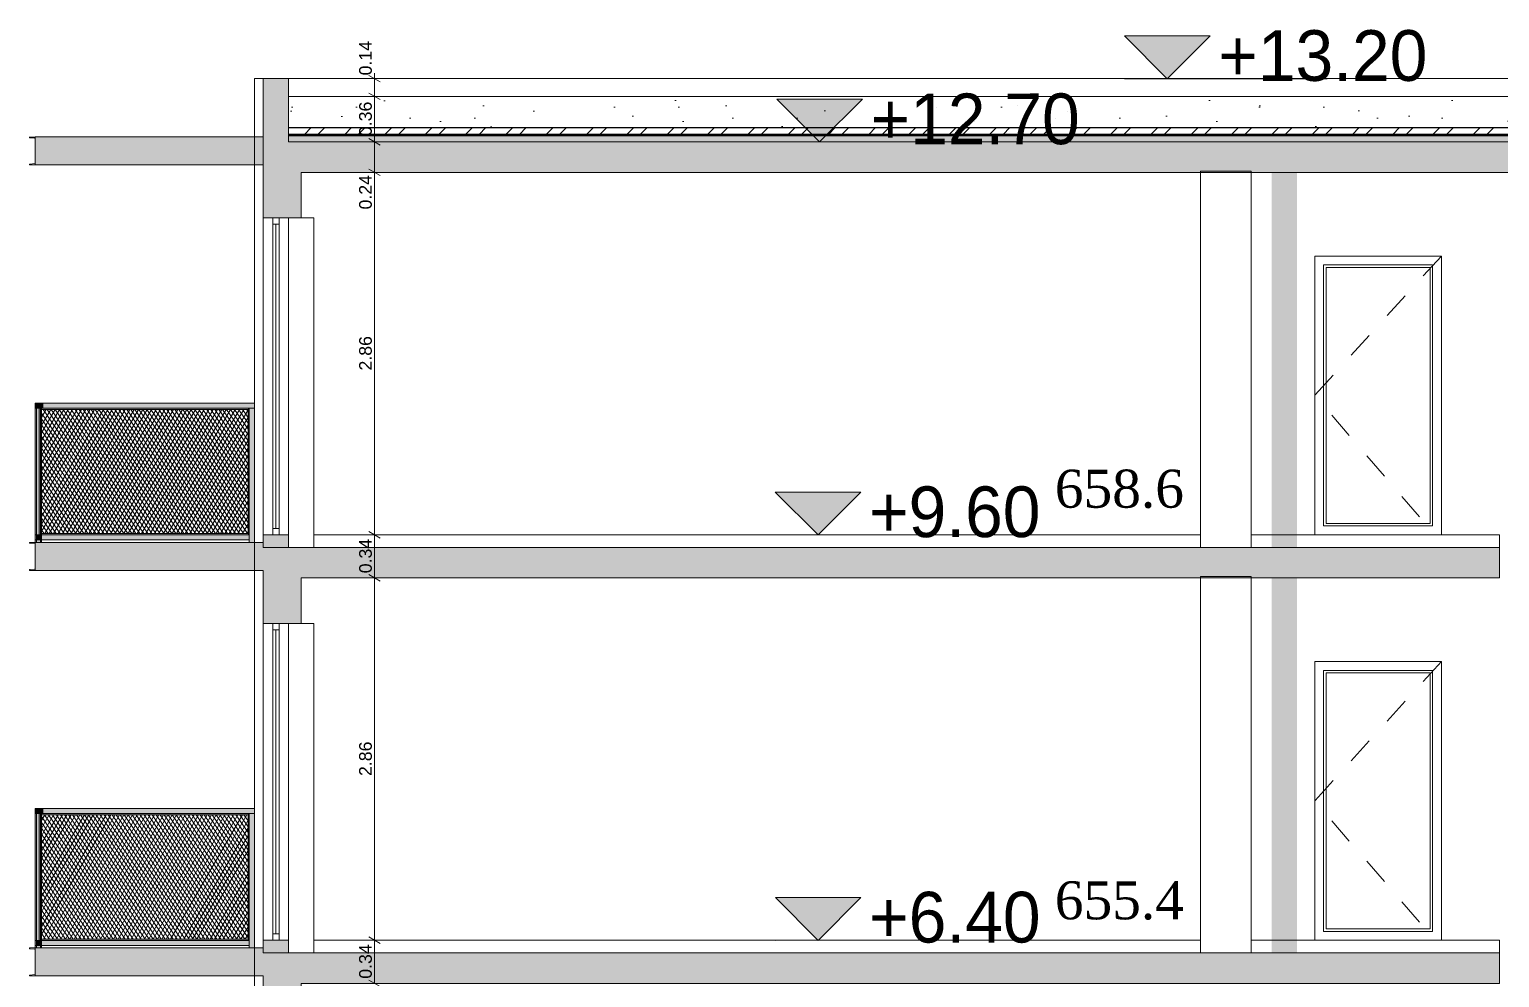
# Model space of a CAD drawing. Header units: millimetres. Extents: x 475206255 to 476720147, y 4620882299 to 4621447368.
# Drawn here: x 475503534 to 475515140, y 4621090907 to 4621098390 of the extents above; entities that cross this region are included whole.
import ezdxf

# ---------------------------------------------------------------- set-up
doc = ezdxf.new("R2010")
doc.units = ezdxf.units.MM
doc.header["$MEASUREMENT"] = 0
doc.linetypes.add('Dashed', pattern=[423.333333, 211.666667, -211.666667])
for name, color, linetype, lineweight in [('0_0 Architecture_Pen_No__7', 7, 'Continuous', 0), ('0_Pen_No__1_Pen_No__250', 7, 'Continuous', 0), ('0_Pen_No__250_Pen_No__142', 142, 'Continuous', 0), ('2D Drafting - General_Pen_No__250_Pen_No__7', 7, 'Continuous', 0), ('2D Drafting - General_Pen_No__250_Pen_No__7_Pen_No__250', 7, 'Continuous', 0), ('2D Drafting - General_Pen_No__250_Pen_No__7_Pen_No__7', 7, 'Continuous', 0), ('2D Drafting - General_Pen_No__7_Pen_No__253', 252, 'Continuous', 0), ('Dimensioning - General_Pen_No__142', 142, 'Continuous', 0), ('gegmebi_Pen_No__7_Pen_No__250', 7, 'Continuous', 0), ('gegmebi_Pen_No__7_Pen_No__7', 7, 'Continuous', 0), ('kar-panjara_Pen_No__7_Pen_No__250', 7, 'Continuous', 0), ('New_2D Drafting - General_Pen_No__250_Pen_No__7_Pen_No__250', 7, 'Continuous', 0), ('New_2D Drafting - General_Pen_No__30_Pen_No__9_Pen_No__9_Pen_No__255', 255, 'Continuous', 0), ('New_2D Drafting - General_Pen_No__30_Pen_No__9_Pen_No__9_Pen_No__4', 7, 'Continuous', 0), ('New_2D Drafting - General_Pen_No__30_Pen_No__9_Pen_No__9_Pen_No__7', 7, 'Continuous', 0), ('New_2D Drafting - General_Pen_No__4', 7, 'Continuous', 0), ('New_2D Drafting - General_Pen_No__7', 7, 'Continuous', 0), ('New_New_piketebi_Pen_No__7_Pen_No__1', 1, 'Continuous', 0), ('New_reg_nak_Pen_No__7', 7, 'Continuous', 0), ('New_Structural - Bearing_Pen_No__250', 7, 'Continuous', 0), ('Structural - Bearing_Pen_No__250', 7, 'Continuous', 0), ('Structural - Bearing_Pen_No__7', 7, 'Continuous', 0), ('zoma_Pen_No__1_Pen_No__142', 142, 'Continuous', 0)]:
    doc.layers.add(name, color=color, linetype=linetype, lineweight=lineweight)
doc.layers.add('Dimensioning - General', color=7, linetype='Continuous')
doc.styles.add('GENERATED_STYLE_2', font='arial.ttf')
doc.styles.add('GENERATED_STYLE_4', font='ACADMTAV.TTF')
doc.styles.add('GENERATED_STYLE_9', font='times.ttf')
doc.dimstyles.new('GENERATED_STYLE__1', dxfattribs={"dimtxt": 100, "dimasz": 68.640772, "dimexe": 0.18, "dimexo": 0.0625, "dimgap": 0, "dimtad": 1, "dimlfac": 0.001, "dimzin": 0, "dimdsep": 46, "dimtxsty": 'GENERATED_STYLE_2', "dimblk": 'ARROWHEAD_2', "dimblk1": 'ARROWHEAD_2', "dimblk2": 'ARROWHEAD_2', "dimcen": 0.09, "dimse1": 1, "dimse2": 1, "dimclrd": 142, "dimclre": 142, "dimclrt": 142, "dimadec": 0, "dimazin": 0, "dimtfac": 1, "dimtdec": 4, "dimtmove": 0, "dimatfit": 3, "dimfxl": 1, "dimtolj": 1, "dimtzin": 0, "dimarcsym": 0})
pattern_1 = [(60, (475826095.757, 4621095193.19), (-25.980762, 15), []), (124.306619, (475826095.757, 4621095193.19), (23.8156986, 11.25), [])]
pattern_2 = [(45, (475826095.76, 4621095193.2), (-459.6194, 459.6194), []), (45, (475826003.83, 4621095285.1), (-459.6194, 459.6194), [])]

# ---------------------------------------------------------------- blocks, each defined once
blk = doc.blocks.new('*D347', base_point=(475826096, 4621095193))
at = {"layer": 'Dimensioning - General_Pen_No__142', "color": 142, "linetype": 'Continuous', "lineweight": 0, "transparency": 16777216}
for p, q in [((475506213, 4621091228), (475506303, 4621091176)), ((475506258, 4621090862), (475506258, 4621091202)), ((475506213, 4621090888), (475506303, 4621090836))]:
    blk.add_line(p, q, dxfattribs=at)
at = {"layer": 'Dimensioning - General_Pen_No__142', "color": 142, "lineweight": 0, "transparency": 16777216, "insert": (475506238, 4621090898), "char_height": 100, "attachment_point": 7, "rotation": 90, "style": 'GENERATED_STYLE_2'}
blk.add_mtext('\\A1;{\\pql;\\fArial|b0|i0|c204|p0;\\W1.000000;0.34}', dxfattribs=at)
blk = doc.blocks.new('ARROWHEAD_2')
at = {"color": 0, "linetype": 'Continuous', "lineweight": 0}
for p, q in [((0, 0), (-1, 0)), ((-0.38, -0.66), (0.38, 0.66))]:
    blk.add_line(p, q, dxfattribs=at)
blk = doc.blocks.new('*D348', base_point=(475826096, 4621095193))
at = {"layer": 'Dimensioning - General_Pen_No__142', "color": 142, "linetype": 'Continuous', "lineweight": 0, "transparency": 16777216}
for p, q in [((475506213, 4621094088), (475506303, 4621094036)), ((475506258, 4621091202), (475506258, 4621094062)), ((475506213, 4621091228), (475506303, 4621091176))]:
    blk.add_line(p, q, dxfattribs=at)
at = {"layer": 'Dimensioning - General_Pen_No__142', "color": 142, "lineweight": 0, "transparency": 16777216, "insert": (475506238, 4621092498), "char_height": 100, "attachment_point": 7, "rotation": 90, "style": 'GENERATED_STYLE_2'}
blk.add_mtext('\\A1;{\\pql;\\fArial|b0|i0|c204|p0;\\W1.000000;2.86}', dxfattribs=at)
blk = doc.blocks.new('*D349', base_point=(475826096, 4621095193))
at = {"layer": 'Dimensioning - General_Pen_No__142', "color": 142, "linetype": 'Continuous', "lineweight": 0, "transparency": 16777216}
for p, q in [((475506213, 4621094428), (475506303, 4621094376)), ((475506258, 4621094062), (475506258, 4621094402)), ((475506213, 4621094088), (475506303, 4621094036)), ((475506258, 4621091202), (475506258, 4621094062))]:
    blk.add_line(p, q, dxfattribs=at)
at = {"layer": 'Dimensioning - General_Pen_No__142', "color": 142, "lineweight": 0, "transparency": 16777216, "insert": (475506238, 4621094098), "char_height": 100, "attachment_point": 7, "rotation": 90, "style": 'GENERATED_STYLE_2'}
blk.add_mtext('\\A1;{\\pql;\\fArial|b0|i0|c204|p0;\\W1.000000;0.34}', dxfattribs=at)
blk = doc.blocks.new('*D350', base_point=(475826096, 4621095193))
at = {"layer": 'Dimensioning - General_Pen_No__142', "color": 142, "linetype": 'Continuous', "lineweight": 0, "transparency": 16777216}
for p, q in [((475506213, 4621097288), (475506303, 4621097236)), ((475506258, 4621094402), (475506258, 4621097262)), ((475506213, 4621094428), (475506303, 4621094376))]:
    blk.add_line(p, q, dxfattribs=at)
at = {"layer": 'Dimensioning - General_Pen_No__142', "color": 142, "lineweight": 0, "transparency": 16777216, "char_height": 100, "attachment_point": 7, "rotation": 90, "style": 'GENERATED_STYLE_2'}
for s, insert in [('\\A1;{\\pql;\\fArial|b0|i0|c204|p0;\\W1.000000;0.24}', (475506238, 4621096969)), ('\\A1;{\\pql;\\fArial|b0|i0|c204|p0;\\W1.000000;2.86}', (475506238, 4621095698))]:
    blk.add_mtext(s, dxfattribs=dict(at, insert=insert))
blk = doc.blocks.new('*D351', base_point=(475826096, 4621095193))
at = {"layer": 'Dimensioning - General_Pen_No__142', "color": 142, "linetype": 'Continuous', "lineweight": 0, "transparency": 16777216}
for p, q in [((475506213, 4621097528), (475506303, 4621097476)), ((475506258, 4621097262), (475506258, 4621097502)), ((475506213, 4621097288), (475506303, 4621097236))]:
    blk.add_line(p, q, dxfattribs=at)
blk = doc.blocks.new('*D352', base_point=(475826096, 4621095193))
at = {"layer": 'Dimensioning - General_Pen_No__142', "color": 142, "linetype": 'Continuous', "lineweight": 0, "transparency": 16777216}
for p, q in [((475506213, 4621097888), (475506303, 4621097836)), ((475506258, 4621097502), (475506258, 4621097862)), ((475506213, 4621097528), (475506303, 4621097476))]:
    blk.add_line(p, q, dxfattribs=at)
at = {"layer": 'Dimensioning - General_Pen_No__142', "color": 142, "lineweight": 0, "transparency": 16777216, "insert": (475506238, 4621097548), "char_height": 100, "attachment_point": 7, "rotation": 90, "style": 'GENERATED_STYLE_2'}
blk.add_mtext('\\A1;{\\pql;\\fArial|b0|i0|c204|p0;\\W1.000000;0.36}', dxfattribs=at)
blk = doc.blocks.new('*D353', base_point=(475826096, 4621095193))
at = {"layer": 'Dimensioning - General_Pen_No__142', "color": 142, "linetype": 'Continuous', "lineweight": 0, "transparency": 16777216}
for p, q in [((475506258, 4621098001), (475506258, 4621098045)), ((475506303, 4621097975), (475506213, 4621098027)), ((475506258, 4621097862), (475506258, 4621098001)), ((475506213, 4621097888), (475506303, 4621097836))]:
    blk.add_line(p, q, dxfattribs=at)
at = {"layer": 'Dimensioning - General_Pen_No__142', "color": 142, "lineweight": 0, "transparency": 16777216, "insert": (475506238, 4621098027), "char_height": 100, "attachment_point": 7, "rotation": 90, "style": 'GENERATED_STYLE_2'}
blk.add_mtext('\\A1;{\\pql;\\fArial|b0|i0|c204|p0;\\W1.000000;0.14}', dxfattribs=at)

msp = doc.modelspace()

# ---------------------------------------------------------------- hatches: boundary and pattern name
at = {"layer": '0_0 Architecture_Pen_No__7', "linetype": 'Continuous', "lineweight": 0}
h = msp.add_hatch(dxfattribs=at)
h.set_pattern_fill('CUT_STONE', style=0, pattern_type=2)
h.set_pattern_definition([(45, (475826095.76, 4621095993.2), (-254.55844, 254.55844), [0, -240, 0, -360]), (110, (475826895.76, 4621095993.2), (338.28934, 123.12725), [0, -176, 0, -304])])
h.paths.add_polyline_path([(475520379.842, 4621097861.757), (475505579.464, 4621097861.757), (475505579.464, 4621097615.998), (475520379.842, 4621097615.998)])
h = msp.add_hatch(dxfattribs=at)
h.set_pattern_fill('DOUBLE_1_4', style=0, pattern_type=2)
h.set_pattern_definition(pattern_2)
h.paths.add_polyline_path([(475520379.842, 4621097615.998), (475505579.464, 4621097615.998), (475505579.464, 4621097612.998), (475520379.842, 4621097612.998)])
h = msp.add_hatch(dxfattribs=at)
h.set_pattern_fill('STEEL', style=0, pattern_type=2)
h.set_pattern_definition([(45, (475826095.76, 4621095193.2), (-159.09903, 159.09903), []), (45, (475826042.72, 4621095246.22), (-159.09903, 159.09903), [])])
h.paths.add_polyline_path([(475520379.842, 4621097612.998), (475505579.464, 4621097612.998), (475505579.464, 4621097563.377), (475520379.842, 4621097563.377)])
h = msp.add_hatch(dxfattribs=at)
h.set_pattern_fill('DOUBLE_1_4', style=0, pattern_type=2)
h.set_pattern_definition(pattern_2)
h.paths.add_polyline_path([(475520379.842, 4621097563.377), (475505579.464, 4621097563.377), (475505579.464, 4621097560.377), (475520379.842, 4621097560.377)])
h = msp.add_hatch(dxfattribs=at)
h.set_pattern_fill('ALUMINUM', style=0, pattern_type=2)
h.set_pattern_definition([(45, (475826095.76, 4621095193.2), (-176.7767, 176.7767), []), (45, (475826060.4, 4621095228.55), (-176.7767, 176.7767), []), (45, (475826025.05, 4621095263.9), (-176.7767, 176.7767), [])])
h.paths.add_polyline_path([(475520379.842, 4621097560.377), (475505579.464, 4621097560.377), (475505579.464, 4621097552.377), (475520379.842, 4621097552.377)])
h = msp.add_hatch(dxfattribs=at)
h.set_pattern_fill('STRUCTURAL_CONCRETE', style=0, pattern_type=2)
h.set_pattern_definition([(0, (475826095.76, 4621095193.2), (0, 623.5383), [60, -300]), (0, (475826275.76, 4621095504.96), (0, 623.5383), [60, -300]), (60, (475826095.76, 4621095193.2), (-540, 311.7692), [60, -300]), (60, (475826455.76, 4621095193.2), (-540, 311.7692), [60, -300]), (120, (475826155.76, 4621095193.2), (540, 311.7692), [60, -300]), (120, (475826515.76, 4621095193.2), (540, 311.7692), [60, -300]), (0, (475826095.76, 4621095253.19), (0, 120.000005), [0, -120.000005, 0, -180.000007]), (45, (475826155.76, 4621095253.19), (-84.852817, 84.852817), [0, -90.000004, 0, -150.000006])])
h.paths.add_polyline_path([(475520379.842, 4621097551.377), (475505579.464, 4621097551.377), (475505579.464, 4621097501.757), (475520379.842, 4621097501.757)])
at = {"layer": '0_Pen_No__250_Pen_No__142', "linetype": 'Continuous', "lineweight": 0}
for points in [[(475512516.52, 4621098000.876), (475512854.049, 4621098338.569), (475512178.826, 4621098338.405)], [(475509771.865, 4621097501.757), (475510109.394, 4621097839.451), (475509434.172, 4621097839.286)], [(475509759.526, 4621094401.044), (475510097.055, 4621094738.737), (475509421.832, 4621094738.572)], [(475509760.307, 4621091201.043), (475510097.836, 4621091538.737), (475509422.614, 4621091538.572)]]:
    msp.add_hatch(color=142, dxfattribs=at).paths.add_polyline_path(points)
at = {"layer": '2D Drafting - General_Pen_No__250_Pen_No__7', "linetype": 'Continuous', "lineweight": 0}
for points in [[(475505379.81, 4621096901.756), (475505379.81, 4621098001.325), (475505579.464, 4621098001.325), (475505579.464, 4621097501.757), (475520379.842, 4621097501.757), (475520379.842, 4621098001.325), (475520579.842, 4621098001.325), (475520579.842, 4621097501.757), (475520579.842, 4621097271.664), (475520579.842, 4621096901.757), (475520279.679, 4621096901.757), (475520279.679, 4621097261.664), (475505679.46, 4621097261.664), (475505679.46, 4621096901.756)], [(475503579.965, 4621097540.947), (475503579.965, 4621097320.877), (475505379.81, 4621097320.877), (475505379.81, 4621097540.948)], [(475503579.965, 4621094120.877), (475503579.965, 4621094340.947), (475505379.722, 4621094340.948), (475505379.722, 4621094301.757), (475515139.647, 4621094301.757), (475515139.647, 4621094061.663), (475505679.46, 4621094061.663), (475505679.46, 4621093701.757), (475505379.71, 4621093701.757), (475505379.77, 4621094120.877), (475505379.296, 4621094120.877), (475505341.504, 4621094120.877)], [(475503579.965, 4621090920.877), (475503579.965, 4621091140.947), (475505379.971, 4621091140.948), (475505379.971, 4621091101.757), (475515139.647, 4621091101.757), (475515139.647, 4621090861.663), (475505679.46, 4621090861.663), (475505679.46, 4621090501.757), (475505379.71, 4621090501.757), (475505379.77, 4621090920.877), (475505379.296, 4621090920.877), (475505341.504, 4621090920.877)]]:
    msp.add_hatch(color=7, dxfattribs=at).paths.add_polyline_path(points)
at = {"layer": '2D Drafting - General_Pen_No__250_Pen_No__7_Pen_No__7', "linetype": 'Continuous', "lineweight": 0}
for points in [[(475513339.89, 4621097271.664), (475513339.89, 4621094300.819), (475513539.89, 4621094300.819), (475513539.89, 4621097271.664)], [(475505379.722, 4621094401.757), (475505379.722, 4621094301.757), (475505579.971, 4621094301.757), (475505579.971, 4621094401.757)], [(475513339.89, 4621094071.663), (475513339.89, 4621091100.819), (475513539.89, 4621091100.819), (475513539.89, 4621094071.663)], [(475505379.722, 4621091201.757), (475505379.722, 4621091101.757), (475505579.971, 4621091101.757), (475505579.971, 4621091201.757)]]:
    msp.add_hatch(color=7, dxfattribs=at).paths.add_polyline_path(points)
at = {"layer": 'New_2D Drafting - General_Pen_No__250_Pen_No__7_Pen_No__250', "linetype": 'Continuous', "lineweight": 0}
h = msp.add_hatch(dxfattribs=at)
h.set_pattern_fill('BATT_INSULATION', style=0, pattern_type=2)
h.set_pattern_definition(pattern_1)
h.paths.add_polyline_path([(475505579.464, 4621097552.377), (475505579.464, 4621097551.377), (475520379.842, 4621097551.377), (475520379.842, 4621097552.377)])
at = {"layer": 'New_2D Drafting - General_Pen_No__30_Pen_No__9_Pen_No__9_Pen_No__255', "linetype": 'Continuous', "lineweight": 0}
for points in [[(475503580.1, 4621095440.948), (475503580.1, 4621095400.948), (475505309.647, 4621095400.948), (475505309.647, 4621095440.948)], [(475503580.1, 4621094340.947), (475503620.107, 4621094340.947), (475503620.107, 4621095400.948), (475503580.1, 4621095400.948)], [(475503589.965, 4621095400.948), (475503629.965, 4621095400.948), (475503629.965, 4621094400.947), (475503589.965, 4621094400.947)], [(475503630.107, 4621094410.947), (475503620.107, 4621094400.947), (475503620.107, 4621095400.948), (475503630.107, 4621095390.948)], [(475503630.107, 4621095390.948), (475503620.107, 4621095400.948), (475505269.64, 4621095400.948), (475505259.64, 4621095390.948)], [(475505269.64, 4621094400.947), (475505259.64, 4621094410.947), (475505259.64, 4621095390.948), (475505269.64, 4621095400.948)], [(475505269.64, 4621094340.947), (475505309.647, 4621094340.947), (475505309.647, 4621095400.948), (475505269.64, 4621095400.948)], [(475503580.1, 4621094400.947), (475503580.1, 4621094360.947), (475505269.64, 4621094360.947), (475505269.64, 4621094400.947)], [(475503620.107, 4621094400.947), (475503630.107, 4621094410.947), (475505259.64, 4621094410.947), (475505269.64, 4621094400.947)], [(475503580.1, 4621092240.948), (475503580.1, 4621092200.948), (475505309.647, 4621092200.948), (475505309.647, 4621092240.948)], [(475503580.1, 4621091140.947), (475503620.107, 4621091140.947), (475503620.107, 4621092200.948), (475503580.1, 4621092200.948)], [(475503589.965, 4621092200.948), (475503629.965, 4621092200.948), (475503629.965, 4621091200.947), (475503589.965, 4621091200.947)], [(475503630.107, 4621091210.947), (475503620.107, 4621091200.947), (475503620.107, 4621092200.948), (475503630.107, 4621092190.948)], [(475503630.107, 4621092190.948), (475503620.107, 4621092200.948), (475505269.64, 4621092200.948), (475505259.64, 4621092190.948)], [(475505269.64, 4621091200.947), (475505259.64, 4621091210.947), (475505259.64, 4621092190.948), (475505269.64, 4621092200.948)], [(475505269.64, 4621091140.947), (475505309.647, 4621091140.947), (475505309.647, 4621092200.948), (475505269.64, 4621092200.948)], [(475503580.1, 4621091200.947), (475503580.1, 4621091160.947), (475505269.64, 4621091160.947), (475505269.64, 4621091200.947)], [(475503620.107, 4621091200.947), (475503630.107, 4621091210.947), (475505259.64, 4621091210.947), (475505269.64, 4621091200.947)]]:
    msp.add_hatch(color=255, dxfattribs=at).paths.add_polyline_path(points)
at = {"layer": 'New_2D Drafting - General_Pen_No__30_Pen_No__9_Pen_No__9_Pen_No__4', "linetype": 'Continuous', "lineweight": 0}
for points in [[(475503579.965, 4621095400.948), (475503639.965, 4621095400.948), (475503639.965, 4621095440.948), (475503611.965, 4621095440.948), (475503609.965, 4621095440.948), (475503579.965, 4621095440.948)], [(475503589.965, 4621094360.947), (475503629.965, 4621094360.947), (475503629.965, 4621094400.947), (475503611.965, 4621094400.947), (475503609.965, 4621094400.947), (475503589.965, 4621094400.947)], [(475503579.965, 4621092200.948), (475503639.965, 4621092200.948), (475503639.965, 4621092240.948), (475503611.965, 4621092240.948), (475503609.965, 4621092240.948), (475503579.965, 4621092240.948)], [(475503589.965, 4621091160.947), (475503629.965, 4621091160.947), (475503629.965, 4621091200.947), (475503611.965, 4621091200.947), (475503609.965, 4621091200.947), (475503589.965, 4621091200.947)]]:
    msp.add_hatch(color=7, dxfattribs=at).paths.add_polyline_path(points)
at = {"layer": 'New_2D Drafting - General_Pen_No__7', "linetype": 'Continuous', "lineweight": 0}
h = msp.add_hatch(dxfattribs=at)
h.set_pattern_fill('BATT_INSULATION', style=0, pattern_type=2)
h.set_pattern_definition(pattern_1)
h.paths.add_polyline_path([(475505259.64, 4621095390.948), (475503630.107, 4621095390.948), (475503630.107, 4621094410.947), (475505259.64, 4621094410.947)])
h = msp.add_hatch(dxfattribs=at)
h.set_pattern_fill('BATT_INSULATION', style=0, pattern_type=2)
h.set_pattern_definition(pattern_1)
h.paths.add_polyline_path([(475505259.64, 4621092190.948), (475503630.107, 4621092190.948), (475503630.107, 4621091210.947), (475505259.64, 4621091210.947)])

# ---------------------------------------------------------------- linework, layer by layer
at = {"layer": '0_0 Architecture_Pen_No__7', "color": 7, "linetype": 'Continuous', "lineweight": 0, "flags": 128}
for points in [[(475520379.842, 4621097861.757), (475505579.464, 4621097861.757), (475505579.464, 4621097615.998), (475520379.842, 4621097615.998)], [(475520379.842, 4621097615.998), (475505579.464, 4621097615.998), (475505579.464, 4621097612.998), (475520379.842, 4621097612.998)], [(475520379.842, 4621097612.998), (475505579.464, 4621097612.998), (475505579.464, 4621097563.377), (475520379.842, 4621097563.377)], [(475520379.842, 4621097563.377), (475505579.464, 4621097563.377), (475505579.464, 4621097560.377), (475520379.842, 4621097560.377)], [(475520379.842, 4621097560.377), (475505579.464, 4621097560.377), (475505579.464, 4621097552.377), (475520379.842, 4621097552.377)], [(475520379.842, 4621097551.377), (475505579.464, 4621097551.377), (475505579.464, 4621097501.757), (475520379.842, 4621097501.757)]]:
    msp.add_lwpolyline(points, close=True, dxfattribs=at)
at = {"layer": '0_Pen_No__1_Pen_No__250', "color": 7, "linetype": 'Continuous', "lineweight": 0, "flags": 128}
for points in [[(475512516.52, 4621098000.876), (475512178.826, 4621098338.405), (475512516.438, 4621098338.487)], [(475512516.52, 4621098000.876), (475512854.049, 4621098338.569), (475512516.438, 4621098338.487)], [(475513778.909, 4621098001.184), (475512178.909, 4621098000.794)], [(475509771.865, 4621097501.757), (475509434.172, 4621097839.286), (475509771.783, 4621097839.368)], [(475509771.865, 4621097501.757), (475510109.394, 4621097839.451), (475509771.783, 4621097839.368)], [(475511034.254, 4621097502.065), (475509434.254, 4621097501.675)], [(475509759.526, 4621094401.044), (475509421.832, 4621094738.572), (475509759.444, 4621094738.655)], [(475509759.526, 4621094401.044), (475510097.055, 4621094738.737), (475509759.444, 4621094738.655)], [(475511021.915, 4621094401.352), (475509421.915, 4621094400.961)], [(475509760.307, 4621091201.043), (475509422.614, 4621091538.572), (475509760.225, 4621091538.655)], [(475509760.307, 4621091201.043), (475510097.836, 4621091538.737), (475509760.225, 4621091538.655)], [(475511022.696, 4621091201.352), (475509422.696, 4621091200.961)]]:
    msp.add_lwpolyline(points, dxfattribs=at)
at = {"layer": '0_Pen_No__250_Pen_No__142', "color": 142, "linetype": 'Continuous', "lineweight": 0, "flags": 128}
for points in [[(475512516.52, 4621098000.876), (475512854.049, 4621098338.569), (475512178.826, 4621098338.405)], [(475509771.865, 4621097501.757), (475510109.394, 4621097839.451), (475509434.172, 4621097839.286)], [(475509759.526, 4621094401.044), (475510097.055, 4621094738.737), (475509421.832, 4621094738.572)], [(475509760.307, 4621091201.043), (475510097.836, 4621091538.737), (475509422.614, 4621091538.572)]]:
    msp.add_lwpolyline(points, close=True, dxfattribs=at)
at = {"layer": '2D Drafting - General_Pen_No__250_Pen_No__7', "color": 7, "linetype": 'Continuous', "lineweight": 0, "flags": 128}
for points in [[(475505379.81, 4621096901.756), (475505379.81, 4621098001.325), (475505579.464, 4621098001.325), (475505579.464, 4621097501.757), (475520379.842, 4621097501.757), (475520379.842, 4621098001.325), (475520579.842, 4621098001.325), (475520579.842, 4621097501.757), (475520579.842, 4621097271.664), (475520579.842, 4621096901.757), (475520279.679, 4621096901.757), (475520279.679, 4621097261.664), (475505679.46, 4621097261.664), (475505679.46, 4621096901.756)], [(475503579.965, 4621097540.947), (475503579.965, 4621097320.877), (475505379.81, 4621097320.877), (475505379.81, 4621097540.948)], [(475503579.965, 4621094120.877), (475503579.965, 4621094340.947), (475505379.722, 4621094340.948), (475505379.722, 4621094301.757), (475515139.647, 4621094301.757), (475515139.647, 4621094061.663), (475505679.46, 4621094061.663), (475505679.46, 4621093701.757), (475505379.71, 4621093701.757), (475505379.77, 4621094120.877), (475505379.296, 4621094120.877), (475505341.504, 4621094120.877)], [(475503579.965, 4621090920.877), (475503579.965, 4621091140.947), (475505379.971, 4621091140.948), (475505379.971, 4621091101.757), (475515139.647, 4621091101.757), (475515139.647, 4621090861.663), (475505679.46, 4621090861.663), (475505679.46, 4621090501.757), (475505379.71, 4621090501.757), (475505379.77, 4621090920.877), (475505379.296, 4621090920.877), (475505341.504, 4621090920.877)]]:
    msp.add_lwpolyline(points, close=True, dxfattribs=at)
at = {"layer": '2D Drafting - General_Pen_No__250_Pen_No__7_Pen_No__250', "color": 7, "linetype": 'Continuous', "lineweight": 0, "flags": 128}
for points in [[(475505379.722, 4621094401.757), (475505379.722, 4621094301.757), (475505579.971, 4621094301.757), (475505579.971, 4621094401.757)], [(475505379.722, 4621091201.757), (475505379.722, 4621091101.757), (475505579.971, 4621091101.757), (475505579.971, 4621091201.757)]]:
    msp.add_lwpolyline(points, close=True, dxfattribs=at)
at = {"layer": '2D Drafting - General_Pen_No__7_Pen_No__253', "color": 252, "linetype": 'Continuous', "lineweight": 0, "flags": 128}
for points in [[(475514679.965, 4621096601.757), (475513679.964, 4621096601.757), (475513679.964, 4621094401.757), (475514679.965, 4621094401.757)], [(475514610.425, 4621096531.757), (475513749.964, 4621096531.757), (475513749.964, 4621094471.757), (475514610.425, 4621094471.757)], [(475514590.425, 4621096511.757), (475513769.964, 4621096511.757), (475513769.964, 4621094491.757), (475514590.425, 4621094491.757)], [(475514679.965, 4621093401.757), (475513679.964, 4621093401.757), (475513679.964, 4621091201.757), (475514679.965, 4621091201.757)], [(475514610.425, 4621093331.757), (475513749.964, 4621093331.757), (475513749.964, 4621091271.757), (475514610.425, 4621091271.757)], [(475514590.425, 4621093311.757), (475513769.964, 4621093311.757), (475513769.964, 4621091291.757), (475514590.425, 4621091291.757)]]:
    msp.add_lwpolyline(points, close=True, dxfattribs=at)
at = {"layer": '2D Drafting - General_Pen_No__7_Pen_No__253', "color": 252, "linetype": 'Dashed', "lineweight": 0, "flags": 128}
for points in [[(475514679.965, 4621096601.757), (475513679.964, 4621095501.757), (475514629.964, 4621094401.757)], [(475514679.965, 4621093401.757), (475513679.964, 4621092301.757), (475514629.964, 4621091201.757)]]:
    msp.add_lwpolyline(points, dxfattribs=at)
at = {"layer": 'gegmebi_Pen_No__7_Pen_No__250', "color": 7, "linetype": 'Continuous', "lineweight": 0}
msp.add_line((475505379.722, 4621098001.325), (475520379.842, 4621098001.325), dxfattribs=at)
at = {"layer": 'gegmebi_Pen_No__7_Pen_No__250', "color": 7, "linetype": 'Continuous', "lineweight": 0, "flags": 128}
for points in [[(475505454.971, 4621096901.756), (475505504.971, 4621096901.756), (475505504.971, 4621094401.757), (475505454.971, 4621094401.757)], [(475505454.971, 4621096851.756), (475505504.971, 4621096851.756), (475505504.971, 4621096901.756), (475505454.971, 4621096901.756)], [(475505454.971, 4621094401.757), (475505504.971, 4621094401.757), (475505504.971, 4621094451.595), (475505454.971, 4621094451.595)], [(475512779.372, 4621094301.757), (475505779.722, 4621094301.757), (475505779.722, 4621094401.757), (475512779.372, 4621094401.757)], [(475515139.647, 4621094301.757), (475513179.722, 4621094301.757), (475513179.722, 4621094401.757), (475515139.647, 4621094401.757)], [(475505454.971, 4621093701.756), (475505504.971, 4621093701.756), (475505504.971, 4621091201.757), (475505454.971, 4621091201.757)], [(475505454.971, 4621093651.756), (475505504.971, 4621093651.756), (475505504.971, 4621093701.756), (475505454.971, 4621093701.756)], [(475505454.971, 4621091201.757), (475505504.971, 4621091201.757), (475505504.971, 4621091251.595), (475505454.971, 4621091251.595)], [(475512779.372, 4621091101.757), (475505779.722, 4621091101.757), (475505779.722, 4621091201.757), (475512779.372, 4621091201.757)], [(475515139.647, 4621091101.757), (475513179.722, 4621091101.757), (475513179.722, 4621091201.757), (475515139.647, 4621091201.757)]]:
    msp.add_lwpolyline(points, close=True, dxfattribs=at)
at = {"layer": 'gegmebi_Pen_No__7_Pen_No__7', "color": 7, "linetype": 'Continuous', "lineweight": 0}
for p, q in [((475505479.971, 4621096851.756), (475505479.971, 4621094451.595)), ((475505479.971, 4621093651.756), (475505479.971, 4621091251.595))]:
    msp.add_line(p, q, dxfattribs=at)
at = {"layer": 'kar-panjara_Pen_No__7_Pen_No__250', "color": 7, "linetype": 'Continuous', "lineweight": 0, "flags": 128}
for points in [[(475512779.372, 4621097271.663), (475512779.372, 4621094301.757), (475513179.722, 4621094301.757), (475513179.722, 4621097271.663)], [(475505379.81, 4621096901.756), (475505379.81, 4621094301.757), (475505779.722, 4621094301.757), (475505779.722, 4621096901.756)], [(475505579.971, 4621096901.756), (475505379.81, 4621096901.756), (475505379.81, 4621094401.757), (475505579.971, 4621094401.757)], [(475512779.372, 4621094071.663), (475512779.372, 4621091101.757), (475513179.722, 4621091101.757), (475513179.722, 4621094071.663)], [(475505379.722, 4621093701.756), (475505379.722, 4621091101.757), (475505779.722, 4621091101.757), (475505779.722, 4621093701.756)], [(475505579.971, 4621093701.756), (475505379.722, 4621093701.756), (475505379.722, 4621091201.757), (475505579.971, 4621091201.757)]]:
    msp.add_lwpolyline(points, close=True, dxfattribs=at)
msp.add_lwpolyline([(475505379.722, 4621091101.757), (475505779.722, 4621091101.757), (475505779.722, 4621093701.756), (475505379.722, 4621093701.756)], dxfattribs=at)
at = {"layer": 'New_2D Drafting - General_Pen_No__250_Pen_No__7_Pen_No__250', "color": 7, "linetype": 'Continuous', "lineweight": 0, "flags": 128}
msp.add_lwpolyline([(475505579.464, 4621097552.377), (475505579.464, 4621097551.377), (475520379.842, 4621097551.377), (475520379.842, 4621097552.377)], close=True, dxfattribs=at)
at = {"layer": 'New_2D Drafting - General_Pen_No__30_Pen_No__9_Pen_No__9_Pen_No__7', "color": 7, "linetype": 'Continuous', "lineweight": 0, "flags": 128}
for points in [[(475503579.965, 4621095400.948), (475503639.965, 4621095400.948), (475503639.965, 4621095440.948), (475503611.965, 4621095440.948), (475503609.965, 4621095440.948), (475503579.965, 4621095440.948)], [(475503580.1, 4621095440.948), (475503580.1, 4621095400.948), (475505309.647, 4621095400.948), (475505309.647, 4621095440.948)], [(475503580.1, 4621094340.947), (475503620.107, 4621094340.947), (475503620.107, 4621095400.948), (475503580.1, 4621095400.948)], [(475503589.965, 4621095400.948), (475503629.965, 4621095400.948), (475503629.965, 4621094400.947), (475503589.965, 4621094400.947)], [(475503630.107, 4621094410.947), (475503620.107, 4621094400.947), (475503620.107, 4621095400.948), (475503630.107, 4621095390.948)], [(475503630.107, 4621095390.948), (475503620.107, 4621095400.948), (475505269.64, 4621095400.948), (475505259.64, 4621095390.948)], [(475505269.64, 4621094400.947), (475505259.64, 4621094410.947), (475505259.64, 4621095390.948), (475505269.64, 4621095400.948)], [(475505269.64, 4621094340.947), (475505309.647, 4621094340.947), (475505309.647, 4621095400.948), (475505269.64, 4621095400.948)], [(475503580.1, 4621094400.947), (475503580.1, 4621094360.947), (475505269.64, 4621094360.947), (475505269.64, 4621094400.947)], [(475503589.965, 4621094360.947), (475503629.965, 4621094360.947), (475503629.965, 4621094400.947), (475503611.965, 4621094400.947), (475503609.965, 4621094400.947), (475503589.965, 4621094400.947)], [(475503620.107, 4621094400.947), (475503630.107, 4621094410.947), (475505259.64, 4621094410.947), (475505269.64, 4621094400.947)], [(475503579.965, 4621092200.948), (475503639.965, 4621092200.948), (475503639.965, 4621092240.948), (475503611.965, 4621092240.948), (475503609.965, 4621092240.948), (475503579.965, 4621092240.948)], [(475503580.1, 4621092240.948), (475503580.1, 4621092200.948), (475505309.647, 4621092200.948), (475505309.647, 4621092240.948)], [(475503580.1, 4621091140.947), (475503620.107, 4621091140.947), (475503620.107, 4621092200.948), (475503580.1, 4621092200.948)], [(475503589.965, 4621092200.948), (475503629.965, 4621092200.948), (475503629.965, 4621091200.947), (475503589.965, 4621091200.947)], [(475503630.107, 4621091210.947), (475503620.107, 4621091200.947), (475503620.107, 4621092200.948), (475503630.107, 4621092190.948)], [(475503630.107, 4621092190.948), (475503620.107, 4621092200.948), (475505269.64, 4621092200.948), (475505259.64, 4621092190.948)], [(475505269.64, 4621091200.947), (475505259.64, 4621091210.947), (475505259.64, 4621092190.948), (475505269.64, 4621092200.948)], [(475505269.64, 4621091140.947), (475505309.647, 4621091140.947), (475505309.647, 4621092200.948), (475505269.64, 4621092200.948)], [(475503580.1, 4621091200.947), (475503580.1, 4621091160.947), (475505269.64, 4621091160.947), (475505269.64, 4621091200.947)], [(475503589.965, 4621091160.947), (475503629.965, 4621091160.947), (475503629.965, 4621091200.947), (475503611.965, 4621091200.947), (475503609.965, 4621091200.947), (475503589.965, 4621091200.947)], [(475503620.107, 4621091200.947), (475503630.107, 4621091210.947), (475505259.64, 4621091210.947), (475505269.64, 4621091200.947)]]:
    msp.add_lwpolyline(points, close=True, dxfattribs=at)
at = {"layer": 'New_2D Drafting - General_Pen_No__4', "color": 7, "linetype": 'Continuous', "lineweight": 0, "flags": 128}
for points in [[(475505259.64, 4621095390.948), (475503630.107, 4621095390.948), (475503630.107, 4621094410.947), (475505259.64, 4621094410.947)], [(475505259.64, 4621092190.948), (475503630.107, 4621092190.948), (475503630.107, 4621091210.947), (475505259.64, 4621091210.947)]]:
    msp.add_lwpolyline(points, close=True, dxfattribs=at)
at = {"layer": 'New_reg_nak_Pen_No__7', "color": 7, "linetype": 'Continuous', "lineweight": 0}
for p, q in [((475503579.965, 4621097540.877), (475503533.639, 4621097540.877)), ((475503579.965, 4621097320.877), (475503533.639, 4621097320.877)), ((475503579.965, 4621094340.875), (475503533.639, 4621094340.875)), ((475503579.965, 4621094120.875), (475503533.639, 4621094120.875)), ((475503579.965, 4621091140.875), (475503533.639, 4621091140.875)), ((475503579.965, 4621090920.875), (475503533.639, 4621090920.875))]:
    msp.add_line(p, q, dxfattribs=at)
at = {"layer": 'New_reg_nak_Pen_No__7', "color": 7, "linetype": 'Continuous', "lineweight": 0, "flags": 128}
msp.add_lwpolyline([(475505379.722, 4621098001.325), (475505309.45, 4621098001.323), (475505309.477, 4621091202.756), (475505309.622, 4621091202.756), (475505309.696, 4621084701.755), (475505379.625, 4621084701.757)], dxfattribs=at)
at = {"layer": 'New_Structural - Bearing_Pen_No__250', "color": 7, "linetype": 'Continuous', "lineweight": 0}
for p, q in [((475503629.965, 4621095440.948), (475503589.965, 4621095440.948)), ((475503609.965, 4621095400.948), (475503609.965, 4621094400.947)), ((475503611.965, 4621095400.948), (475503611.965, 4621094400.947)), ((475503589.965, 4621094400.947), (475503589.965, 4621094360.947)), ((475503609.965, 4621094400.947), (475503589.965, 4621094400.947)), ((475503629.965, 4621094360.947), (475503589.965, 4621094360.947)), ((475503629.965, 4621094400.947), (475503611.965, 4621094400.947)), ((475503629.965, 4621094400.947), (475503629.965, 4621094360.947)), ((475503629.965, 4621092240.948), (475503589.965, 4621092240.948)), ((475503609.965, 4621092200.948), (475503609.965, 4621091200.947)), ((475503611.965, 4621092200.948), (475503611.965, 4621091200.947)), ((475503589.965, 4621091200.947), (475503589.965, 4621091160.947)), ((475503609.965, 4621091200.947), (475503589.965, 4621091200.947)), ((475503629.965, 4621091200.947), (475503611.965, 4621091200.947)), ((475503629.965, 4621091200.947), (475503629.965, 4621091160.947)), ((475503629.965, 4621091160.947), (475503589.965, 4621091160.947))]:
    msp.add_line(p, q, dxfattribs=at)
at = {"layer": 'Structural - Bearing_Pen_No__250', "color": 7, "linetype": 'Continuous', "lineweight": 0}
for p, q in [((475503589.965, 4621094340.947), (475503589.965, 4621095400.948)), ((475503629.965, 4621094340.947), (475503629.965, 4621095400.948)), ((475503589.965, 4621091140.947), (475503589.965, 4621092200.948)), ((475503629.965, 4621091140.947), (475503629.965, 4621092200.948))]:
    msp.add_line(p, q, dxfattribs=at)
at = {"layer": 'Structural - Bearing_Pen_No__7', "color": 7, "linetype": 'Continuous', "lineweight": 0}
for p, q in [((475503533.639, 4621097538.453), (475503533.639, 4621097540.947)), ((475503534.038, 4621097536.922), (475503533.639, 4621097538.453)), ((475503535.176, 4621097535.624), (475503534.038, 4621097536.922)), ((475503536.879, 4621097534.757), (475503535.176, 4621097535.624)), ((475503538.101, 4621097534.497), (475503536.879, 4621097534.757)), ((475503575.502, 4621097530.508), (475503538.101, 4621097534.497)), ((475503576.724, 4621097530.248), (475503575.502, 4621097530.508)), ((475503578.427, 4621097529.381), (475503576.724, 4621097530.248)), ((475503579.565, 4621097528.083), (475503578.427, 4621097529.381)), ((475503579.965, 4621097526.552), (475503579.565, 4621097528.083)), ((475503579.965, 4621097335.342), (475503579.965, 4621097526.552)), ((475503578.427, 4621097332.514), (475503579.565, 4621097333.812)), ((475503579.565, 4621097333.812), (475503579.965, 4621097335.342)), ((475503533.639, 4621097323.442), (475503534.038, 4621097324.973)), ((475503533.639, 4621097320.947), (475503533.639, 4621097323.442)), ((475503534.038, 4621097324.973), (475503535.176, 4621097326.271)), ((475503535.176, 4621097326.271), (475503536.879, 4621097327.138)), ((475503536.879, 4621097327.138), (475503538.101, 4621097327.398)), ((475503538.101, 4621097327.398), (475503575.502, 4621097331.387)), ((475503575.502, 4621097331.387), (475503576.724, 4621097331.647)), ((475503576.724, 4621097331.647), (475503578.427, 4621097332.514)), ((475503533.639, 4621094338.451), (475503533.639, 4621094340.946)), ((475503534.038, 4621094336.92), (475503533.639, 4621094338.451)), ((475503535.176, 4621094335.622), (475503534.038, 4621094336.92)), ((475503536.879, 4621094334.755), (475503535.176, 4621094335.622)), ((475503538.101, 4621094334.496), (475503536.879, 4621094334.755)), ((475503575.502, 4621094330.506), (475503538.101, 4621094334.496)), ((475503576.724, 4621094330.246), (475503575.502, 4621094330.506)), ((475503578.427, 4621094329.379), (475503576.724, 4621094330.246)), ((475503579.565, 4621094328.081), (475503578.427, 4621094329.379)), ((475503579.965, 4621094326.551), (475503579.565, 4621094328.081)), ((475503579.965, 4621094135.341), (475503579.965, 4621094326.551)), ((475503533.639, 4621094123.441), (475503534.038, 4621094124.971)), ((475503533.639, 4621094120.946), (475503533.639, 4621094123.441)), ((475503534.038, 4621094124.971), (475503535.176, 4621094126.269)), ((475503535.176, 4621094126.269), (475503536.879, 4621094127.136)), ((475503536.879, 4621094127.136), (475503538.101, 4621094127.396)), ((475503538.101, 4621094127.396), (475503575.502, 4621094131.386)), ((475503575.502, 4621094131.386), (475503576.724, 4621094131.645)), ((475503576.724, 4621094131.645), (475503578.427, 4621094132.512)), ((475503578.427, 4621094132.512), (475503579.565, 4621094133.81)), ((475503579.565, 4621094133.81), (475503579.965, 4621094135.341)), ((475503533.639, 4621091138.451), (475503533.639, 4621091140.946)), ((475503534.038, 4621091136.92), (475503533.639, 4621091138.451)), ((475503535.176, 4621091135.622), (475503534.038, 4621091136.92)), ((475503536.879, 4621091134.755), (475503535.176, 4621091135.622)), ((475503538.101, 4621091134.496), (475503536.879, 4621091134.755)), ((475503575.502, 4621091130.506), (475503538.101, 4621091134.496)), ((475503576.724, 4621091130.246), (475503575.502, 4621091130.506)), ((475503578.427, 4621091129.379), (475503576.724, 4621091130.246)), ((475503579.565, 4621091128.081), (475503578.427, 4621091129.379)), ((475503579.965, 4621091126.551), (475503579.565, 4621091128.081)), ((475503579.965, 4621090935.341), (475503579.965, 4621091126.551)), ((475503533.639, 4621090923.441), (475503534.038, 4621090924.971)), ((475503533.639, 4621090920.946), (475503533.639, 4621090923.441)), ((475503534.038, 4621090924.971), (475503535.176, 4621090926.269)), ((475503535.176, 4621090926.269), (475503536.879, 4621090927.136)), ((475503536.879, 4621090927.136), (475503538.101, 4621090927.396)), ((475503538.101, 4621090927.396), (475503575.502, 4621090931.386)), ((475503575.502, 4621090931.386), (475503576.724, 4621090931.645)), ((475503576.724, 4621090931.645), (475503578.427, 4621090932.512)), ((475503578.427, 4621090932.512), (475503579.565, 4621090933.81)), ((475503579.565, 4621090933.81), (475503579.965, 4621090935.341))]:
    msp.add_line(p, q, dxfattribs=at)

# ---------------------------------------------------------------- texts
at = {"layer": 'New_New_piketebi_Pen_No__7_Pen_No__1', "color": 1, "linetype": 'Continuous', "lineweight": 0, "char_height": 300, "attachment_point": 4, "style": 'GENERATED_STYLE_9'}
for s, insert in [('\\A1;{\\pql;\\fTimes New Roman|b0|i0|c204|p0;\\W1.000000;65\\fTimes New Roman|b0|i0|c204|p0;\\W1.000000;8.6}', (475511628.667, 4621094762.189)), ('\\A1;{\\pql;\\fTimes New Roman|b0|i0|c204|p0;\\W1.000000;65\\fTimes New Roman|b0|i0|c204|p0;\\W1.000000;5.4}', (475511628.667, 4621091514.079))]:
    msp.add_mtext(s, dxfattribs=dict(at, insert=insert))
at = {"layer": 'zoma_Pen_No__1_Pen_No__142', "color": 142, "linetype": 'Continuous', "lineweight": 0, "char_height": 400, "attachment_point": 7, "rotation": 0.0139872, "style": 'GENERATED_STYLE_4'}
for s, insert in [('\\A1;{\\pql;\\fAcadMtavr|b0|i0|c0|p0;\\W1.000000;+13.\\fAcadMtavr|b0|i0|c0|p0;\\W1.000000;2\\fAcadMtavr|b0|i0|c0|p0;\\W1.000000;0}', (475512918.834, 4621097977.929)), ('\\A1;{\\pql;\\fAcadMtavr|b0|i0|c0|p0;\\W1.000000;+1\\fAcadMtavr|b0|i0|c0|p0;\\W1.000000;2\\fAcadMtavr|b0|i0|c0|p0;\\W1.000000;.\\fAcadMtavr|b0|i0|c0|p0;\\W1.000000;70}', (475510174.18, 4621097478.21)), ('\\A1;{\\pql;\\fAcadMtavr|b0|i0|c0|p0;\\W1.000000;+\\fAcadMtavr|b0|i0|c0|p0;\\W1.000000;9\\fAcadMtavr|b0|i0|c0|p0;\\W1.000000;.\\fAcadMtavr|b0|i0|c0|p0;\\W1.000000;6\\fAcadMtavr|b0|i0|c0|p0;\\W1.000000;0}', (475510161.841, 4621094377.496)), ('\\A1;{\\pql;\\fAcadMtavr|b0|i0|c0|p0;\\W1.000000;+\\fAcadMtavr|b0|i0|c0|p0;\\W1.000000;6\\fAcadMtavr|b0|i0|c0|p0;\\W1.000000;.40}', (475510162.622, 4621091178.096))]:
    msp.add_mtext(s, dxfattribs=dict(at, insert=insert))

# ---------------------------------------------------------------- dimensions: what is measured, and where the dimension line sits
at = {"layer": 'Dimensioning - General', "color": 142, "linetype": 'Continuous', "lineweight": 0}
for base, p1, p2, picture, middle in [((475506257.836, 4621098001.325), (475506320.487, 4621097861.757), (475506313.151, 4621098001.325), '*D353', (475506187.836, 4621098156.884)), ((475506257.836, 4621097861.757), (475506314.985, 4621097501.757), (475506320.487, 4621097861.757), '*D352', (475506187.836, 4621097677.755)), ((475506257.836, 4621097501.757), (475506349.832, 4621097261.664), (475506314.985, 4621097501.757), '*D351', (475506187.836, 4621097098.1)), ((475506257.836, 4621097261.664), (475506482.103, 4621094401.757), (475506349.832, 4621097261.664), '*D350', (475506187.836, 4621095827.708)), ((475506257.836, 4621094401.757), (475506474.216, 4621094061.663), (475506482.103, 4621094401.757), '*D349', (475506187.836, 4621094227.708)), ((475506257.836, 4621094061.663), (475506437.654, 4621091201.757), (475506474.216, 4621094061.663), '*D348', (475506187.836, 4621092627.708)), ((475506257.836, 4621091201.757), (475506390.337, 4621090861.663), (475506437.654, 4621091201.757), '*D347', (475506187.836, 4621091027.708))]:
    dim = msp.add_linear_dim(base=base, p1=p1, p2=p2, angle=90, dimstyle='GENERATED_STYLE__1', dxfattribs=at)
    dim.commit()
    dim.dimension.update_dxf_attribs({"geometry": picture, "text_midpoint": middle, "dimtype": 160, "text_rotation": 90})

doc.saveas('drawing.dxf')
